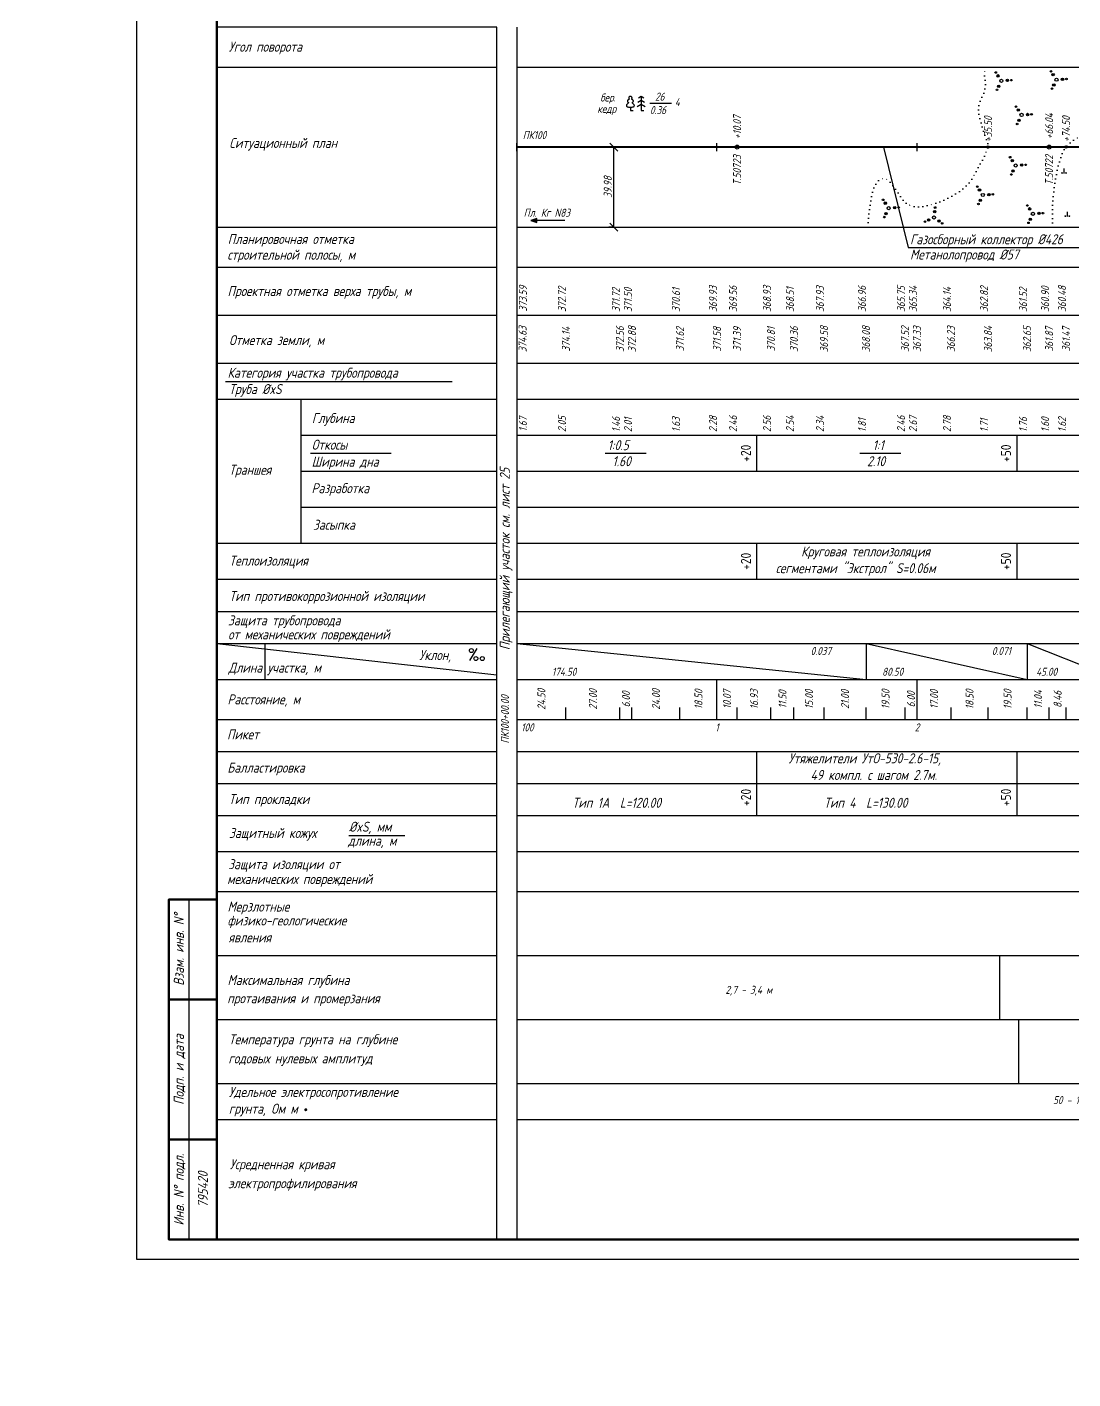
# Model space of a CAD drawing. Extents: x 0 to 1709, y -39 to 624.
# Drawn here: x 0 to 261.4, y 0 to 337.8 of the extents above; entities that cross this region are included whole.
import ezdxf
from ezdxf import colors
from ezdxf.entities.mleader import LeaderData, LeaderLine
from ezdxf.enums import TextEntityAlignment as Align
from ezdxf.math import Vec2, Vec3

# ---------------------------------------------------------------- set-up
doc = ezdxf.new("R2010")
doc.units = 0
doc.linetypes.add('ИИDot', pattern=[1, 0, -1])
doc.layers.add('ИИ_ОФОРМЛЕНИЕ_025', color=7, linetype='Continuous', lineweight=25)
doc.layers.add('ИИ_ПРОФИЛЬ_025', color=7, linetype='Continuous', lineweight=25)
for name, color, linetype in [('Отметки красные', 7, 'Continuous'), ('Подвал', 7, 'Continuous'), ('ТХ-Л', 140, 'Continuous')]:
    doc.layers.add(name, color=color, linetype=linetype)
doc.styles.add('1', font='simplex.shx', dxfattribs={"width": 0.8, "height": 1.5})
doc.styles.add('VNIPISIMPLEXCUR', font='simplex.shx', dxfattribs={"width": 0.8, "oblique": 15})
doc.dimstyles.new('ИИ-1000-м-dm$0', dxfattribs={"dimtxt": 2.5, "dimasz": 2.5, "dimexe": 1.25, "dimexo": 0, "dimgap": 1, "dimtad": 1, "dimtoh": 1, "dimzin": 1, "dimdsep": 46, "dimtxsty": 'VNIPISIMPLEXCUR', "dimblk": 'OBLIQUE', "dimcen": 2.5, "dimaunit": 1, "dimazin": 0, "dimtfac": 1, "dimtmove": 1, "dimatfit": 2, "dimfxl": 1, "dimarcsym": 0})
doc.dimstyles.new('ИИ-1000-м-dm$2', dxfattribs={"dimtxt": 2.5, "dimasz": 2.5, "dimexe": 1.25, "dimexo": 0, "dimgap": 1, "dimtad": 2, "dimtoh": 1, "dimzin": 1, "dimdsep": 46, "dimtxsty": 'VNIPISIMPLEXCUR', "dimcen": 2.5, "dimaunit": 1, "dimazin": 0, "dimtfac": 1, "dimtmove": 1, "dimatfit": 2, "dimfxl": 1, "dimarcsym": 0})

# ---------------------------------------------------------------- blocks, each defined once
blk = doc.blocks.new('ИИ14001')
at = {"color": 0}
blk.add_lwpolyline([(0, 0), (1.79, 3)], dxfattribs=at)
for centre in [(0.35, 2.48), (1.47, 0.48), (3.08, 0.48)]:
    blk.add_circle(centre, 0.5, dxfattribs=at)
blk = doc.blocks.new('ИИ04007')
at = {"color": 0, "linetype": 'Continuous', "lineweight": 25}
blk.add_lwpolyline([(-70, 0), (-70, -303), (0, -303), (0, 0), (-70, 0)], close=True, dxfattribs=at)
for points in [[(-70, -10), (0, -10)], [(-70, -50), (0, -50)], [(-70, -60), (0, -60)], [(-70, -72), (0, -72)], [(-70, -84), (0, -84)], [(-67.81, -88.55), (-11.16, -88.55)], [(-70, -93), (0, -93)], [(-70, -93), (-49, -93)], [(-49, -93), (-49, -102)], [(-49, -93), (-49, -129)], [(-49, -102), (0, -102)], [(-46.58, -106.46), (-26.46, -106.46)], [(-49, -111), (0, -111)], [(-49, -120), (0, -120)], [(-70, -129), (0, -129)], [(-70, -138), (0, -138)], [(-70, -146), (0, -146)], [(-70, -154), (0, -154)], [(-70, -154), (0, -161.88)], [(-70, -163), (0, -163)], [(-70, -173), (0, -173)], [(-70, -181), (0, -181)], [(-70, -189), (0, -189)], [(-70, -197), (0, -197)], [(-36.98, -202.05), (-22.99, -202.05)], [(-70, -206), (0, -206)], [(-70, -216), (0, -216)], [(-70, -232), (0, -232)], [(-70, -248), (0, -248)], [(-70, -264), (0, -264)], [(-70, -273), (0, -273)]]:
    blk.add_lwpolyline(points, dxfattribs=at)
at = {"color": 0, "linetype": 'Continuous', "lineweight": 25, "const_width": 0.365}
blk.add_lwpolyline([(-47.96, -270.54, 1), (-47.59, -270.54, 1)], format="xyb", close=True, dxfattribs=at)
at = {"color": 0, "linetype": 'Continuous', "lineweight": 25}
blk.add_blockref('ИИ14001', (-6.73, -158.27), dxfattribs=at)
at = {"color": 0, "linetype": 'Continuous', "lineweight": 25, "style": 'VNIPISIMPLEXCUR', "oblique": 15, "width": 0.8}
for s, p in [('Угол поворота', (-67.03, -6.16)), ('Ситуационный план', (-66.88, -30.21)), ('Планировочная отметка', (-67.27, -54.2)), ('строительной полосы, м', (-67.37, -58.14)), ('Проектная отметка верха трубы, м', (-67.32, -67.21)), ('Отметка земли, м', (-66.93, -79.48)), ('Категория участка трубопровода', (-67.32, -87.63)), ('Труба %%CxS', (-66.97, -91.71)), ('Глубина', (-46.25, -98.97)), ('Откосы', (-46.27, -105.61)), ('Ширина дна', (-46.32, -109.87)), ('Траншея', (-66.96, -111.89)), ('Разработка', (-46.34, -116.48)), ('Засыпка', (-45.96, -125.63)), ('Теплоизоляция', (-66.89, -134.58)), ('Тип противокоррозионной изоляции', (-66.9, -143.42)), ('Защита трубопровода', (-67.2, -149.5)), ('от механических повреждений', (-67.17, -153.01)), ('Уклон,', (-19.4, -158.19)), ('Длина участка, м', (-67.09, -161.31)), ('Расстояние, м', (-67.34, -169.25)), ('Пикет', (-67.44, -177.99)), ('Балластировка', (-67.38, -186.3)), ('Тип прокладки', (-67.03, -194.17)), ('%%CxS, мм', (-36.96, -201.07)), ('Защитный кожух', (-66.96, -202.63)), ('длина, м', (-37.2, -204.57)), ('Защита изоляции от', (-67.18, -210.43)), ('механических повреждений', (-67.42, -214.14)), ('Мерзлотные', (-67.34, -221.03)), ('физико-геологические', (-67.34, -224.5)), ('явления', (-67.07, -228.74)), ('Максимальная глубина', (-67.33, -239.37)), ('протаивания и промерзания', (-67.4, -243.93)), ('Температура грунта на глубине', (-67.01, -254.18)), ('годовых нулевых амплитуд', (-67.11, -258.96)), ('Удельное электросопротивление', (-67, -267.33)), ('грунта, Ом м', (-67, -271.53)), ('Усредненная кривая', (-66.76, -285.4)), ('электропрофилирования', (-67.16, -290.15))]:
    blk.add_text(s, height=2.5, dxfattribs=at).set_placement(p)
blk = doc.blocks.new('ИИ053952')
at = {"linetype": 'Continuous', "lineweight": 25}
h = blk.add_hatch(color=0, dxfattribs=at)
edge = h.paths.add_edge_path()
edge.add_arc((-1.31, 2.13), 0.2, 0, 360)
h = blk.add_hatch(color=0, dxfattribs=at)
edge = h.paths.add_edge_path()
edge.add_arc((-0.79, 1.28), 0.3, 0, 360)
h = blk.add_hatch(color=0, dxfattribs=at)
edge = h.paths.add_edge_path()
edge.add_arc((1.5, 0.04), 0.3, 0, 360)
h = blk.add_hatch(color=0, dxfattribs=at)
edge = h.paths.add_edge_path()
edge.add_arc((2.5, 0.07), 0.2, 0, 360)
h = blk.add_hatch(color=0, dxfattribs=at)
edge = h.paths.add_edge_path()
edge.add_arc((-1.19, -2.2), 0.2, 0, 360)
h = blk.add_hatch(color=0, dxfattribs=at)
edge = h.paths.add_edge_path()
edge.add_arc((-0.71, -1.32), 0.3, 0, 360)
at = {"color": 0, "linetype": 'Continuous', "lineweight": 25}
for centre, radius in [((-1.31, 2.13), 0.2), ((-0.79, 1.28), 0.3), ((0, 0), 0.4), ((1.5, 0.04), 0.3), ((2.5, 0.07), 0.2), ((-1.19, -2.2), 0.2), ((-0.71, -1.32), 0.3)]:
    blk.add_circle(centre, radius, dxfattribs=at)
blk = doc.blocks.new('ИИ05407')
at = {"linetype": 'Continuous', "lineweight": 25}
h = blk.add_hatch(color=0, dxfattribs=at)
edge = h.paths.add_edge_path()
edge.add_arc((-0.5, 0.1), 0.1, 0, 360)
h = blk.add_hatch(color=0, dxfattribs=at)
edge = h.paths.add_edge_path()
edge.add_arc((0.5, 0.1), 0.1, 0, 360)
at = {"color": 0, "linetype": 'Continuous', "lineweight": 25}
blk.add_lwpolyline([(0, 0), (0, 1.2)], dxfattribs=at)
for centre in [(-0.5, 0.1), (0.5, 0.1)]:
    blk.add_circle(centre, 0.1, dxfattribs=at)
blk = doc.blocks.new('ИИ15008')
at = {"linetype": 'Continuous', "lineweight": 25}
blk.add_hatch(color=0, dxfattribs=at).paths.add_polyline_path([(0, 0), (1.5, -0.5), (1.5, 0.5)])
at = {"color": 0, "linetype": 'Continuous', "lineweight": 25}
blk.add_lwpolyline([(0, 0), (1.5, -0.5), (1.5, 0.5)], close=True, dxfattribs=at)
blk.add_lwpolyline([(8.5, 0), (0, 0)], dxfattribs=at)
blk = doc.blocks.new('ИИ053673А')
at = {"color": 0, "linetype": 'Continuous'}
blk.add_lwpolyline([(-1.35, 0.88), (-1.22, 0.88), (-1.01, 0.88), (-0.87, 0.88), (-0.74, 0.89), (-0.62, 0.91), (-0.53, 0.94), (-0.44, 1), (-0.39, 1.07), (-0.37, 1.15), (-0.36, 1.23), (-0.36, 1.29), (-0.39, 1.38), (-0.42, 1.45), (-0.47, 1.52), (-0.55, 1.61), (-0.63, 1.69), (-0.7, 1.77), (-0.78, 1.84), (-0.81, 1.89), (-0.84, 1.93), (-0.85, 1.97), (-0.85, 1.99), (-0.83, 2.02), (-0.8, 2.05), (-0.74, 2.12), (-0.67, 2.2), (-0.62, 2.29), (-0.6, 2.37), (-0.61, 2.44), (-0.64, 2.52), (-0.68, 2.58), (-0.72, 2.62), (-0.75, 2.65), (-0.8, 2.68), (-0.85, 2.71), (-0.94, 2.76), (-0.99, 2.79), (-1.01, 2.81), (-1.03, 2.83), (-1.03, 2.85), (-1.03, 2.87), (-1.01, 2.89), (-1, 2.93), (-0.98, 2.97), (-0.95, 3.03), (-0.94, 3.1), (-0.94, 3.19), (-0.95, 3.25), (-0.99, 3.32), (-1.03, 3.38), (-1.07, 3.41), (-1.1, 3.44), (-1.17, 3.48), (-1.22, 3.49), (-1.28, 3.5), (-1.35, 3.5), (-1.42, 3.5), (-1.48, 3.49), (-1.53, 3.48), (-1.6, 3.44), (-1.63, 3.41), (-1.67, 3.38), (-1.71, 3.32), (-1.75, 3.25), (-1.76, 3.19), (-1.76, 3.1), (-1.75, 3.03), (-1.72, 2.97), (-1.7, 2.93), (-1.69, 2.89), (-1.67, 2.87), (-1.67, 2.85), (-1.67, 2.83), (-1.69, 2.81), (-1.71, 2.79), (-1.76, 2.76), (-1.85, 2.71), (-1.9, 2.68), (-1.95, 2.65), (-1.98, 2.62), (-2.02, 2.58), (-2.06, 2.52), (-2.09, 2.44), (-2.1, 2.37), (-2.08, 2.29), (-2.03, 2.2), (-1.96, 2.12), (-1.9, 2.05), (-1.87, 2.02), (-1.85, 1.99), (-1.85, 1.97), (-1.86, 1.93), (-1.89, 1.89), (-1.92, 1.84), (-2, 1.77), (-2.07, 1.69), (-2.15, 1.61), (-2.23, 1.52), (-2.28, 1.45), (-2.31, 1.38), (-2.34, 1.29), (-2.34, 1.23), (-2.33, 1.15), (-2.31, 1.07), (-2.26, 1), (-2.17, 0.94), (-2.08, 0.91), (-1.96, 0.89), (-1.83, 0.88), (-1.69, 0.88), (-1.48, 0.88)], close=True, dxfattribs=at)
for points in [[(2.05, 3.1), (1.35, 3.5), (0.65, 3.1)], [(1.35, 3.5), (1.35, 0), (2.05, 0)], [(-1.35, 0.88), (-1.35, 0), (-0.65, 0)], [(2.35, 0.92), (1.35, 1.5), (0.35, 0.92)], [(2.2, 2.01), (1.35, 2.5), (0.5, 2.01)]]:
    blk.add_lwpolyline(points, dxfattribs=at)
at = {"color": 0, "linetype": 'Continuous', "style": 'VNIPISIMPLEXCUR', "oblique": 15, "width": 0.8}
blk.add_attdef('RACE1', text='', height=2, dxfattribs=at).set_placement((-3.25, 2.25), align=Align.RIGHT)
blk.add_attdef('HEIGHT', (3, 2), '', height=2, dxfattribs=at)
blk.add_attdef('RACE2', text='', height=2, dxfattribs=at).set_placement((-3.25, 1.25), align=Align.TOP_RIGHT)
blk.add_attdef('THICKNESS', text='', height=2, dxfattribs=at).set_placement((3, 1.5), align=Align.TOP_LEFT)
blk.add_attdef('DISTANCE', text='', height=2, dxfattribs=at).set_placement((9.5, 1.75), align=Align.MIDDLE_LEFT)
blk = doc.blocks.new('ИИ03А2Х4')
at = {"color": 0, "linetype": 'Continuous', "lineweight": 25}
blk.add_lwpolyline([(0, 0), (0, 594), (1682, 594), (1682, 0)], close=True, dxfattribs=at)
at = {"color": 0, "linetype": 'Continuous', "lineweight": 50}
blk.add_lwpolyline([(20, 5), (20, 589), (1677, 589), (1677, 5)], close=True, dxfattribs=at)
at = {"color": 0, "linetype": 'Continuous', "style": 'VNIPISIMPLEXCUR', "oblique": 15, "width": 0.8, "flags": 8}
blk.add_attdef('FORMAT', text='', height=2.5, dxfattribs=at).set_placement((1677, 1.25), align=Align.RIGHT)
blk = doc.blocks.new('ИИ15002')
at = {"linetype": 'Continuous', "lineweight": 25}
h = blk.add_hatch(color=0, dxfattribs=at)
edge = h.paths.add_edge_path()
edge.add_arc((0, 0), 0.3, 0, 360)
at = {"color": 0, "linetype": 'Continuous', "lineweight": 25}
blk.add_circle((0, 0), 0.3, dxfattribs=at)
at = {"color": 0, "linetype": 'Continuous', "style": 'VNIPISIMPLEXCUR', "oblique": 15, "width": 0.8}
blk.add_attdef('STATIONING', (1, 1.3), '', height=2, rotation=90, dxfattribs=at)
at = {"color": 7, "linetype": 'Continuous', "style": 'VNIPISIMPLEXCUR', "oblique": 15, "width": 0.8}
blk.add_attdef('HEIGHT', text='', height=2, dxfattribs=at).set_placement((0, -1.3), align=Align.TOP_CENTER)
blk = doc.blocks.new('*D28')
at = {"layer": 'Defpoints', "color": 0, "transparency": 16777216}
for p in [(776.65, 327.81), (778.93, 312.4), (122.44, 307.81), (1072.44, 307.81), (775.73, 287.81)]:
    blk.add_point(p, dxfattribs=at)
at = {"layer": 'ИИ_ПРОФИЛЬ_025', "color": 0, "lineweight": -2, "transparency": 16777216}
for p, q in [((780.01, 311.54), (784.53, 316.17)), ((784.53, 316.17), (792.1, 316.17))]:
    blk.add_line(p, q, dxfattribs=at)
blk.add_arc((776.19, 307.81), 5.34, 21.5746, 67.1139, dxfattribs=at)
at = {"layer": 'ИИ_ПРОФИЛЬ_025', "color": 0, "transparency": 16777216}
for points in [[(778.2, 312.41), (778.34, 313.06), (776.31, 313.15)], [(781.48, 309.84), (780.83, 309.71), (781.53, 307.81)]]:
    blk.add_solid(points, dxfattribs=at)
at = {"layer": 'ИИ_ПРОФИЛЬ_025', "color": 0, "transparency": 16777216, "insert": (788.56, 317.86), "char_height": 2, "attachment_point": 5, "style": 'VNIPISIMPLEXCUR'}
blk.add_mtext("88°41'", dxfattribs=at)
blk = doc.blocks.new('_Oblique')
at = {"color": 0, "linetype": 'ByBlock', "lineweight": -2}
blk.add_line((-0.5, -0.5), (0.5, 0.5), dxfattribs=at)
blk = doc.blocks.new('*D30')
at = {"layer": 'Defpoints', "color": 0, "transparency": 16777216}
for p in [(146.64, 307.81), (146.64, 307.81), (146.64, 287.82)]:
    blk.add_point(p, dxfattribs=at)
at = {"layer": 'ИИ_ПРОФИЛЬ_025', "color": 0, "lineweight": -2, "transparency": 16777216}
for p, q in [((146.64, 307.81), (145.39, 307.81)), ((146.64, 287.82), (146.64, 307.81)), ((146.64, 287.82), (145.39, 287.82))]:
    blk.add_line(p, q, dxfattribs=at)
at = {"layer": 'ИИ_ПРОФИЛЬ_025', "color": 0, "lineweight": -2, "transparency": 16777216, "xscale": 2, "yscale": 2, "zscale": 2}
for p, rotation in [((146.64, 307.81), 90), ((146.64, 287.82), 270)]:
    blk.add_blockref('_Oblique', p, dxfattribs=dict(at, rotation=rotation))
at = {"layer": 'ИИ_ПРОФИЛЬ_025', "color": 0, "transparency": 16777216, "insert": (145.14, 297.82), "char_height": 2, "attachment_point": 5, "rotation": 90, "style": 'VNIPISIMPLEXCUR'}
blk.add_mtext('39.98', dxfattribs=at)
blk = doc.blocks.new('ИИ02001')
at = {"color": 0, "linetype": 'Continuous', "lineweight": 50, "flags": 128}
for points in [[(0, 85), (-12, 85), (-12, 0), (0, 0)], [(-12, 60), (0, 60)], [(-12, 25), (0, 25)]]:
    blk.add_lwpolyline(points, dxfattribs=at)
at = {"color": 0, "linetype": 'Continuous', "lineweight": 25, "flags": 128}
blk.add_lwpolyline([(-7, 85), (-7, 0)], dxfattribs=at)
at = {"color": 0, "lineweight": 25, "style": 'VNIPISIMPLEXCUR', "oblique": 15, "width": 0.8}
for s, p in [('Взам. инв. N%%D', (-8.25, 72.5)), ('Подп. и дата', (-8.25, 42.5)), ('Инв. N%%d подл.', (-8.25, 12.5))]:
    blk.add_text(s, height=2.5, rotation=90, dxfattribs=at).set_placement(p, align=Align.CENTER)
at = {"color": 0, "lineweight": 25, "style": 'VNIPISIMPLEXCUR', "oblique": 15, "width": 0.8, "flags": 8}
for tag, p in [('А22', (-2.25, 72.5)), ('А20', (-2.25, 12.5))]:
    blk.add_attdef(tag, text='', height=2.5, rotation=90, dxfattribs=at).set_placement(p, align=Align.CENTER)

msp = doc.modelspace()

# ---------------------------------------------------------------- linework, layer by layer
at = {"layer": 'ИИ_ПРОФИЛЬ_025', "flags": 128}
for points in [[(122.4412, 337.81), (122.4412, 34.81)], [(122.4412, 327.81), (1122.4412, 327.81)], [(155.6758, 318.7649), (161.0824, 318.7649)], [(122.4412, 306.81), (122.4412, 308.81)], [(122.4412, 307.81), (272.4412, 307.81)], [(172.4412, 306.81), (172.4412, 308.81)], [(222.4412, 306.81), (222.4412, 308.81)], [(122.4412, 287.821), (1122.4412, 287.821)], [(122.4412, 287.81), (1122.4412, 287.81)], [(122.4412, 277.81), (657.4412, 277.81)], [(122.4412, 265.81), (657.4412, 265.81)], [(122.4412, 253.81), (657.4412, 253.81)], [(122.4412, 244.81), (657.4412, 244.81)], [(122.4412, 235.81), (657.4412, 235.81)], [(122.4412, 226.81), (654.2412, 226.81)], [(122.4412, 217.81), (657.4412, 217.81)], [(122.4412, 208.81), (657.4412, 208.81)], [(122.4412, 199.81), (657.4412, 199.81)], [(122.4412, 191.81), (657.4412, 191.81)], [(122.4412, 183.81), (657.4412, 183.81)], [(122.4412, 174.81), (1122.4412, 174.81)], [(172.4412, 164.81), (172.4412, 174.81)], [(222.4412, 164.81), (222.4412, 174.81)], [(134.6912, 164.81), (134.6912, 167.81)], [(148.1912, 164.81), (148.1912, 167.81)], [(151.1912, 164.81), (151.1912, 167.81)], [(163.1912, 164.81), (163.1912, 167.81)], [(177.4762, 164.81), (177.4762, 167.81)], [(185.9412, 164.81), (185.9412, 167.81)], [(191.6912, 164.81), (191.6912, 167.81)], [(199.1912, 164.81), (199.1912, 167.81)], [(209.6912, 164.81), (209.6912, 167.81)], [(219.4412, 164.81), (219.4412, 167.81)], [(230.9412, 164.81), (230.9412, 167.81)], [(240.1912, 164.81), (240.1912, 167.81)], [(249.9412, 164.81), (249.9412, 167.81)], [(255.4612, 164.81), (255.4612, 167.81)], [(259.6912, 164.81), (259.6912, 167.81)], [(122.4412, 164.81), (1122.4412, 164.81)], [(122.4412, 156.81), (657.4412, 156.81)], [(122.4412, 148.81), (657.4412, 148.81)], [(122.4412, 140.81), (654.2412, 140.81)], [(122.4412, 131.81), (657.4412, 131.81)], [(122.4412, 121.81), (657.4412, 121.81)], [(122.4412, 105.81), (657.4412, 105.81)], [(243.0713, 105.81), (243.0713, 89.81)], [(122.4412, 89.81), (657.4412, 89.81)], [(247.8345, 89.81), (247.8345, 73.81)], [(122.4412, 73.81), (657.4412, 73.81)], [(122.4412, 64.81), (1122.4412, 64.81)], [(122.4412, 34.81), (1122.4412, 34.81)]]:
    msp.add_lwpolyline(points, dxfattribs=at)
at = {"layer": 'ИИ_ПРОФИЛЬ_025', "linetype": 'ИИDot', "flags": 128}
for points in [[(239.4652, 327.81), (239.3856, 327.2935), (239.3216, 326.6662), (239.2953, 326.072), (239.3067, 325.5107), (239.3559, 324.9825), (239.5226, 324.0018), (239.5507, 323.503), (239.527, 322.9908), (239.4514, 322.4652), (239.3241, 321.9262), (239.145, 321.3738), (238.914, 320.8081), (238.3517, 319.644), (238.1301, 319.0612), (237.9664, 318.4803), (237.8608, 317.9014), (237.8131, 317.3245), (237.8235, 316.7496), (237.8918, 316.1767), (238.46, 313.7806), (238.9215, 312.218), (239.5463, 310.3211), (240.0716, 308.8926), (240.2218, 307.84), (239.6447, 306.5209), (239.3241, 305.7305), (239.0561, 305.0132), (238.7075, 304.3902), (238.2594, 303.7065), (237.4373, 302.1798), (236.6717, 300.6957), (236.2175, 299.9222), (235.6866, 299.1809), (235.0792, 298.4718), (234.3952, 297.7949), (233.6346, 297.1502), (232.7974, 296.5377), (231.8836, 295.9575), (230.8933, 295.4094), (229.8773, 294.9054), (228.8866, 294.4571), (227.9213, 294.0647), (226.9813, 293.7281), (226.0666, 293.4472), (225.1773, 293.2222), (224.3133, 293.053), (223.4746, 292.9396), (222.6769, 292.8961), (221.9356, 292.9368), (221.2509, 293.0616), (220.6227, 293.2705), (220.051, 293.5635), (219.5358, 293.9407), (219.0772, 294.4019), (218.675, 294.9473), (217.5729, 296.6078), (216.51, 298.0647), (215.8231, 298.9227), (215.4832, 299.2889), (215.1415, 299.5747), (214.7981, 299.7799), (214.4531, 299.9048), (214.1063, 299.9492), (213.7578, 299.9131), (213.4077, 299.7966), (213.0558, 299.5996), (212.7142, 299.3179), (212.3948, 298.9471), (212.0977, 298.4874), (211.8229, 297.9387), (211.5703, 297.3009), (211.34, 296.5742), (211.1319, 295.7584), (210.7804, 293.9058), (210.5021, 292.0186), (210.2949, 290.1428), (210.1588, 288.2783), (210.1439, 287.81)], [(256.3169, 287.81), (256.2883, 288.6566), (256.2583, 291.8342), (256.2964, 292.9919), (256.3688, 294.1904), (256.4753, 295.4296), (256.791, 298.0304), (257.2435, 300.7943), (257.5139, 302.1545), (257.804, 303.3893), (258.114, 304.499), (258.4437, 305.4834), (258.7932, 306.3425), (259.1626, 307.0764), (259.5517, 307.6851), (259.9606, 308.1685), (260.7732, 308.9276), (261.536, 309.5218), (262.2489, 309.9512), (262.5866, 310.104), (263.2379, 310.2967), (263.9328, 310.3995), (264.6844, 310.4229), (265.4928, 310.3671), (266.3507, 310.272), (266.7825, 310.2951), (267.2138, 310.3785), (267.6446, 310.5224), (268.0749, 310.7267), (268.5047, 310.9914), (268.9339, 311.3165), (269.7771, 312.1057), (271.677, 314.0283), (272.1162, 314.4923), (272.6506, 314.9571), (273.686, 315.6815), (275.765, 316.9091), (276.7385, 317.5642), (277.4648, 318.1345), (277.8944, 318.377), (278.1025, 318.4462), (278.3063, 318.4807), (278.5057, 318.4805), (278.7006, 318.4456), (279.0726, 318.279), (279.3938, 318.0234), (279.6596, 317.6859), (279.87, 317.2667), (280.0161, 316.7619), (280.046, 316.4694), (280.0443, 316.1488), (279.9457, 315.4237), (279.7202, 314.5865), (279.4054, 313.6584), (279.2937, 313.2053), (279.2251, 312.7666), (279.1994, 312.3422), (279.2168, 311.9322), (279.2771, 311.5365), (279.3804, 311.1552), (279.5267, 310.7883), (279.7329, 310.4323), (280.0161, 310.0839), (280.3762, 309.7431), (280.8133, 309.4099), (281.3272, 309.0843), (281.9181, 308.7663), (282.5859, 308.4559), (284.7207, 307.587), (285.7582, 307.0852), (286.1447, 306.8584), (286.443, 306.6476), (286.6532, 306.4528), (286.7753, 306.2741), (287.0084, 305.5528), (287.2399, 304.4132), (287.4839, 302.8937), (287.6028, 302.3968), (287.7499, 301.9304), (287.9253, 301.4945), (288.1289, 301.089), (288.3608, 300.714), (288.6209, 300.3695), (288.9092, 300.0554), (289.5436, 299.4806), (290.2369, 298.9515), (290.9892, 298.468), (291.8003, 298.0302), (292.6722, 297.6616), (293.6069, 297.3854), (294.6042, 297.2019), (295.6642, 297.1109), (300.1629, 296.9734), (300.744, 296.9803), (301.3294, 297.0251), (301.9191, 297.1078), (302.513, 297.2283), (303.1112, 297.3866), (303.7137, 297.5829), (304.3204, 297.817), (305.5291, 298.3836), (306.6319, 298.9955), (307.6113, 299.6376), (308.4671, 300.3099), (309.2115, 301.0234), (309.9161, 301.8451), (310.5929, 302.7861), (311.242, 303.8462), (311.5561, 304.4211), (311.9754, 305.0001), (312.6121, 305.558), (313.4661, 306.0945), (314.5375, 306.6097), (315.8262, 307.1037), (317.2837, 307.4166), (318.705, 307.8257), (320.9963, 308.458), (322.9602, 308.8421), (324.7533, 309.1553), (326.3754, 309.3978), (327.8266, 309.5694), (329.107, 309.6702), (330.2164, 309.7001), (331.1549, 309.6592), (331.9225, 309.5475), (333.9403, 309.0516), (335.9006, 308.4467), (337.9787, 308.0435), (339.6953, 307.9709), (340.951, 308.0087), (342.1157, 308.1915), (344.6959, 308.9634), (344.6959, 308.9634), (350.9582, 311.4755), (351.764, 311.7799), (352.5585, 312.0271), (353.3418, 312.2171), (354.1139, 312.3499), (354.8747, 312.4254), (355.6242, 312.4438), (356.3625, 312.4049), (357.0896, 312.3087), (358.4847, 312.0206), (359.7843, 311.6551), (360.9886, 311.2122), (362.0975, 310.6919), (362.6292, 310.4295), (363.1632, 310.2014), (363.6995, 310.0077), (364.2382, 309.8482), (364.7791, 309.723), (365.3224, 309.6321), (365.8679, 309.5755), (367.4522, 309.5083), (368.3654, 309.3941), (369.1555, 309.2107), (370.7757, 308.8968), (371.6467, 308.4527), (371.9758, 308.2467), (372.4412, 307.8221), (372.6797, 307.0625), (372.6797, 306.0176), (372.4946, 304.7976), (372.4638, 304.5091), (372.386, 304.2473), (371.7433, 303.1489), (371.3762, 302.3323), (371.2561, 301.9023), (371.1727, 301.1325), (371.2055, 300.2128), (371.3846, 299.0829), (371.7404, 297.6824), (372.2416, 296.0434), (372.3644, 295.523), (372.4444, 295.0371), (372.4814, 294.5856), (372.4755, 294.1685), (372.4267, 293.786), (372.3349, 293.4378), (371.5788, 291.8044), (371.3591, 291.1685), (371.3277, 290.9798), (371.3417, 290.7988), (371.4012, 290.6255), (371.506, 290.4598), (371.6562, 290.3017), (371.8519, 290.1513), (372.3794, 289.8735), (374.5277, 289.0466), (378.0391, 287.81)]]:
    msp.add_lwpolyline(points, dxfattribs=at)
at = {"layer": 'ИИ_ПРОФИЛЬ_025'}
for centre in [(177.4762, 307.81), (255.4612, 307.81)]:
    msp.add_circle(centre, 0.5, dxfattribs=at)
at = {"layer": 'Подвал'}
for p, q in [((59.4412, 183.81), (59.4412, 174.81)), ((122.4412, 183.81), (122.4412, 174.81)), ((122.4412, 183.81), (122.4412, 174.81)), ((122.4412, 183.81), (209.6912, 174.81)), ((209.6912, 183.81), (209.6912, 174.81)), ((209.6912, 183.81), (209.6912, 174.81)), ((209.6912, 183.81), (249.9412, 174.81)), ((249.9412, 183.81), (249.9412, 174.81)), ((249.9412, 183.81), (249.9412, 174.81)), ((249.9412, 183.81), (272.4412, 174.81))]:
    msp.add_line(p, q, dxfattribs=at)
at = {"layer": 'ТХ-Л', "const_width": 0.5}
msp.add_lwpolyline([(122.4412, 307.81), (272.4412, 307.81)], dxfattribs=at)
at = {"layer": 'ТХ-Л', "flags": 128}
msp.add_lwpolyline([(214.0981, 307.81), (220.2219, 282.7484), (267.3109, 282.7484)], dxfattribs=at)
at = {"layer": 'ТХ-Л', "ltscale": 100}
for points in [[(182.4412, 226.81), (182.4412, 235.81)], [(247.4412, 226.81), (247.4412, 235.81)], [(182.4412, 199.81), (182.4412, 208.81)], [(247.4412, 199.81), (247.4412, 208.81)], [(182.4412, 140.81), (182.4412, 156.81)], [(247.4412, 140.81), (247.4412, 156.81)]]:
    msp.add_lwpolyline(points, dxfattribs=at)
at = {"layer": 'ТХ-Л'}
for points in [[(144.5202, 231.3089), (154.7769, 231.3089)], [(208.1769, 231.3089), (218.4336, 231.3089)]]:
    msp.add_lwpolyline(points, dxfattribs=at)

# ---------------------------------------------------------------- block references
at = {"layer": 'ИИ_ОФОРМЛЕНИЕ_025'}
msp.add_blockref('ИИ03А2Х4', (27.4412, 29.81), dxfattribs=at)
ref = msp.add_blockref('ИИ02001', (47.4412, 34.81), dxfattribs=at)
ref.add_attrib('А20', '795420', dxfattribs={"layer": '0', "lineweight": 25, "height": 2.5, "rotation": 90, "style": 'VNIPISIMPLEXCUR', "oblique": 15, "width": 0.8, "flags": 8}).set_placement((45.1912, 47.31), align=Align.CENTER)
at = {"layer": 'ИИ_ПРОФИЛЬ_025'}
for name, p in [('ИИ04007', (117.4412, 337.81)), ('ИИ15008', (125.9565, 289.4746))]:
    msp.add_blockref(name, p, dxfattribs=at)
for name, p, rotation in [('ИИ053952', (243.5171, 324.3666), 242.2202038140823), ('ИИ053952', (257.2978, 324.6595), 242.2202038140823), ('ИИ053952', (248.5711, 315.848), 242.2202038140823), ('ИИ053952', (247.095, 303.2049), 242.2202038140823), ('ИИ05407', (259.1849, 301.2354), 359.9999260363045), ('ИИ053952', (238.8941, 295.8483), 242.2202038140823), ('ИИ053952', (215.3542, 292.5548), 242.2202038140823), ('ИИ053952', (226.6994, 290.2169), 202.4277329471674), ('ИИ053952', (251.3991, 291.1343), 242.2202038140823), ('ИИ05407', (260.0154, 290.4438), 359.9999260363045)]:
    msp.add_blockref(name, p, dxfattribs=dict(at, rotation=rotation))
ref = msp.add_blockref('ИИ053673А', (152.1468, 316.9496), dxfattribs=dict(at, rotation=359.9999260363045))
ref.add_attrib('RACE1', 'бер.', dxfattribs={"layer": '0', "color": 0, "linetype": 'Continuous', "height": 2, "rotation": 359.999926, "style": 'VNIPISIMPLEXCUR', "oblique": 15, "width": 0.8}).set_placement((147.1042, 319.1902), align=Align.RIGHT)
ref.add_attrib('RACE2', 'кедр', dxfattribs={"layer": '0', "color": 0, "linetype": 'Continuous', "height": 2, "rotation": 359.999926, "style": 'VNIPISIMPLEXCUR', "oblique": 15, "width": 0.8}).set_placement((147.2514, 318.3653), align=Align.TOP_RIGHT)
ref.add_attrib('HEIGHT', '26', (156.9698, 319.4155), dxfattribs={"layer": '0', "color": 0, "linetype": 'Continuous', "height": 2, "rotation": 359.999926, "style": 'VNIPISIMPLEXCUR', "oblique": 15, "width": 0.8})
ref.add_attrib('THICKNESS', '0.36', dxfattribs={"layer": '0', "color": 0, "linetype": 'Continuous', "height": 2, "rotation": 359.999926, "style": 'VNIPISIMPLEXCUR', "oblique": 15, "width": 0.8}).set_placement((155.6958, 318.0569), align=Align.TOP_LEFT)
ref.add_attrib('DISTANCE', '4', dxfattribs={"layer": '0', "color": 0, "linetype": 'Continuous', "height": 2, "rotation": 359.999926, "style": 'VNIPISIMPLEXCUR', "oblique": 15, "width": 0.8}).set_placement((161.9082, 319.0651), align=Align.MIDDLE_LEFT)
for p, values in [((240.1912, 307.81), {'STATIONING': '+35.50'}), ((259.6912, 307.81), {'STATIONING': '+74.50'})]:
    msp.add_blockref('ИИ15002', p, dxfattribs=at).add_auto_attribs(values)

# ---------------------------------------------------------------- texts
at = {"layer": 'ИИ_ПРОФИЛЬ_025', "style": 'VNIPISIMPLEXCUR', "oblique": 15, "width": 0.8}
for s, p in [('+10.07', (177.4762, 309.81)), ('+66.04', (255.4612, 309.81))]:
    msp.add_text(s, height=2, rotation=90, dxfattribs=at).set_placement(p, align=Align.MIDDLE_LEFT)
for s, p in [('ПК100', (126.8304, 309.81)), ('100', (125.0461, 161.81)), ('1', (172.4412, 161.81)), ('2', (222.4412, 161.81))]:
    msp.add_text(s, height=2, dxfattribs=at).set_placement(p, align=Align.CENTER)
for s, p in [('Т.50723', (177.4762, 305.81)), ('Т.50722', (255.4612, 305.81))]:
    msp.add_text(s, height=2, rotation=90, dxfattribs=at).set_placement(p, align=Align.MIDDLE_RIGHT)
msp.add_text('Пл. Кг N83', height=2, dxfattribs=at).set_placement((124.1279, 290.4132))
for s, rotation, p in [('374.63', 90, (124.859, 259.81)), ('374.14', 90, (135.6912, 259.81)), ('372.56', 90, (149.1912, 259.81)), ('372.88', 90, (152.1912, 259.81)), ('371.62', 90, (164.1912, 259.81)), ('371.58', 90, (173.4412, 259.81)), ('371.39', 90, (178.4762, 259.81)), ('370.81', 90, (186.9412, 259.81)), ('370.36', 90, (192.6912, 259.81)), ('369.58', 90, (200.1912, 259.81)), ('368.08', 90, (210.6912, 259.81)), ('367.52', 90, (220.4412, 259.81)), ('367.33', 90, (223.4412, 259.81)), ('366.23', 90, (231.9412, 259.81)), ('363.84', 90, (241.1912, 259.81)), ('362.65', 90, (250.9412, 259.81)), ('361.87', 90, (256.4612, 259.81)), ('361.47', 90, (260.6912, 259.81)), ('ПК100+00.00', 90.0052, (120.4412, 164.8103))]:
    msp.add_text(s, height=2, rotation=rotation, dxfattribs=at).set_placement(p, align=Align.CENTER)
for s, p in [('24.50', (128.5662, 169.81)), ('27.00', (141.4412, 169.81)), ('24.00', (157.1912, 169.81)), ('18.50', (167.8162, 169.81)), ('10.07', (174.9587, 169.81)), ('16.93', (181.7087, 169.81)), ('11.50', (188.8162, 169.81)), ('15.00', (195.4412, 169.81)), ('21.00', (204.4412, 169.81)), ('19.50', (214.5662, 169.81)), ('17.00', (226.6912, 169.81)), ('18.50', (235.5662, 169.81)), ('19.50', (245.0662, 169.81)), ('6.00', (149.6912, 169.81)), ('6.00', (220.9412, 169.81)), ('11.04', (252.7012, 169.81)), ('8.46', (257.5762, 169.81))]:
    msp.add_text(s, height=2, rotation=90, dxfattribs=at).set_placement(p, align=Align.MIDDLE_CENTER)
for s, p in [('2,7 - 3,4 м', (180.3867, 98.2289)), ('50 - 100', (260.8103, 70.6865))]:
    msp.add_text(s, height=2, dxfattribs=at).set_placement(p, align=Align.TOP_CENTER)
at = {"layer": 'Отметки красные', "ltscale": 100, "char_height": 2, "rotation": 89.999982, "style": 'VNIPISIMPLEXCUR'}
for s, insert, attachment_point in [('\\W0.800;\\W0.8;\\Q15.0;373.59', (122.9306, 266.7323), 1), ('\\W0.800;\\W0.8;\\Q15.0;372.72', (134.6912, 266.61), 7), ('\\W0.800;\\W0.8;\\Q15.0;371.72', (148.1912, 266.61), 7), ('\\W0.800;\\W0.8;\\Q15.0;371.50', (151.1912, 266.61), 7), ('\\W0.800;\\W0.8;\\Q15.0;370.61', (163.1912, 266.61), 7), ('\\W0.800;\\W0.8;\\Q15.0;369.93', (172.4412, 266.61), 7), ('\\W0.800;\\W0.8;\\Q15.0;369.56', (177.4762, 266.61), 7), ('\\W0.800;\\W0.8;\\Q15.0;368.93', (185.9412, 266.61), 7), ('\\W0.800;\\W0.8;\\Q15.0;368.51', (191.6912, 266.61), 7), ('\\W0.800;\\W0.8;\\Q15.0;367.93', (199.1912, 266.61), 7), ('\\W0.800;\\W0.8;\\Q15.0;366.96', (209.6912, 266.61), 7), ('\\W0.800;\\W0.8;\\Q15.0;365.75', (219.4412, 266.61), 7), ('\\W0.800;\\W0.8;\\Q15.0;365.34', (222.4412, 266.61), 7), ('\\W0.800;\\W0.8;\\Q15.0;364.14', (230.9412, 266.61), 7), ('\\W0.800;\\W0.8;\\Q15.0;362.82', (240.1912, 266.61), 7), ('\\W0.800;\\W0.8;\\Q15.0;361.52', (249.9412, 266.61), 7), ('\\W0.800;\\W0.8;\\Q15.0;360.90', (255.4612, 266.61), 7), ('\\W0.800;\\W0.8;\\Q15.0;360.48', (259.6912, 266.61), 7)]:
    msp.add_mtext(s, dxfattribs=dict(at, insert=insert, attachment_point=attachment_point))
at = {"layer": 'Подвал', "ltscale": 100, "char_height": 2, "rotation": 89.999982, "style": 'VNIPISIMPLEXCUR'}
for s, insert, attachment_point in [('\\W0.800;\\W0.8;\\Q15.0;1.67', (122.9306, 236.7323), 1), ('\\W0.800;\\W0.8;\\Q15.0;2.05', (134.6912, 236.61), 7), ('\\W0.800;\\W0.8;\\Q15.0;1.46', (148.1912, 236.61), 7), ('\\W0.800;\\W0.8;\\Q15.0;2.01', (151.1912, 236.61), 7), ('\\W0.800;\\W0.8;\\Q15.0;1.63', (163.1912, 236.61), 7), ('\\W0.800;\\W0.8;\\Q15.0;2.28', (172.4412, 236.61), 7), ('\\W0.800;\\W0.8;\\Q15.0;2.46', (177.4762, 236.61), 7), ('\\W0.800;\\W0.8;\\Q15.0;2.56', (185.9412, 236.61), 7), ('\\W0.800;\\W0.8;\\Q15.0;2.54', (191.6912, 236.61), 7), ('\\W0.800;\\W0.8;\\Q15.0;2.34', (199.1912, 236.61), 7), ('\\W0.800;\\W0.8;\\Q15.0;1.81', (209.6912, 236.61), 7), ('\\W0.800;\\W0.8;\\Q15.0;2.46', (219.4412, 236.61), 7), ('\\W0.800;\\W0.8;\\Q15.0;2.67', (222.4412, 236.61), 7), ('\\W0.800;\\W0.8;\\Q15.0;2.78', (230.9412, 236.61), 7), ('\\W0.800;\\W0.8;\\Q15.0;1.71', (240.1912, 236.61), 7), ('\\W0.800;\\W0.8;\\Q15.0;1.76', (249.9412, 236.61), 7), ('\\W0.800;\\W0.8;\\Q15.0;1.60', (255.4612, 236.61), 7), ('\\W0.800;\\W0.8;\\Q15.0;1.62', (259.6912, 236.61), 7)]:
    msp.add_mtext(s, dxfattribs=dict(at, insert=insert, attachment_point=attachment_point))
at = {"layer": 'Подвал', "ltscale": 100, "char_height": 2, "style": 'VNIPISIMPLEXCUR'}
for s, insert, attachment_point in [('\\W0.800;\\W0.8;\\Q15.0;0.037', (200.9662, 182.91), 3), ('\\W0.800;\\W0.8;\\Q15.0;0.071', (245.9162, 182.91), 3), ('\\W0.800;\\W0.8;\\Q15.0;174.50', (131.1662, 175.71), 7), ('\\W0.800;\\W0.8;\\Q15.0;80.50', (213.7162, 175.71), 7), ('\\W0.800;\\W0.8;\\Q15.0;45.00', (252.1912, 175.71), 7)]:
    msp.add_mtext(s, dxfattribs=dict(at, insert=insert, attachment_point=attachment_point))
at = {"layer": 'ТХ-Л', "style": 'VNIPISIMPLEXCUR', "oblique": 15, "width": 0.8}
for s, p in [('Газосборный коллектор %%C426', (220.6998, 283.5314)), ('Метанолопровод %%C57', (220.6998, 279.7203)), ('1:0.5', (145.1105, 232.0766)), ('1:1', (211.3479, 232.0766)), ('1.60', (146.3002, 228.0715)), ('2.10', (209.957, 228.0715)), ('Тип 1А  L=120.00', (136.3021, 142.7251)), ('Тип 4  L=130.00', (199.1993, 142.7251))]:
    msp.add_text(s, height=2.5, dxfattribs=at).set_placement(p)
at = {"layer": 'ТХ-Л', "style": '1', "oblique": 15, "width": 0.8}
msp.add_text('Прилегающий участок см. лист 25', height=2.5, rotation=89.999982, dxfattribs=at).set_placement((120.6543, 204.8861), align=Align.CENTER)
at = {"layer": 'ТХ-Л', "char_height": 2.5, "attachment_point": 8, "rotation": 89.672002, "style": 'VNIPISIMPLEXCUR'}
for s, insert in [('{\\Q0;+20}', (180.9069, 231.31)), ('{\\Q0;+50}', (245.9069, 231.31)), ('{\\Q0;+20}', (180.9069, 204.31)), ('{\\Q0;+50}', (245.9069, 204.31)), ('{\\Q0;+20}', (180.9069, 145.31)), ('{\\Q0;+50}', (245.9069, 145.31))]:
    msp.add_mtext(s, dxfattribs=dict(at, insert=insert))
at = {"layer": 'ТХ-Л', "insert": (186.3993, 208.0123), "char_height": 2.5, "width": 52.591714, "attachment_point": 1, "style": 'VNIPISIMPLEXCUR'}
msp.add_mtext('\\pi7.0726;Круговая теплоизоляция \\P\\pi0.73946;сегментами "Экстрол" S=0.06м', dxfattribs=at)
at = {"layer": 'ТХ-Л', "insert": (165.5445, 156.3388), "char_height": 2.5, "attachment_point": 1, "style": 'VNIPISIMPLEXCUR'}
msp.add_mtext_dynamic_manual_height_columns('\\pi24.794;Утяжелители УтО-530-2.6-15, \\P\\pi30.286;49 компл. с шагом 2.7м.', width=100, gutter_width=12.5, heights=[0], dxfattribs=at)

# ---------------------------------------------------------------- dimensions: what is measured, and where the dimension line sits
at = {"layer": 'ИИ_ПРОФИЛЬ_025'}
dim = msp.add_angular_dim_2l(base=(778.9298, 312.3958), line1=((122.4412, 307.81), (1072.4412, 307.81)), line2=((775.7301, 287.81), (776.6459, 327.81)), dimstyle='ИИ-1000-м-dm$2', override={"dimtxt": 2, "dimasz": 2, "dimgap": 0.5}, dxfattribs=at)
dim.commit()
dim.dimension.update_dxf_attribs({"geometry": '*D28', "text_midpoint": (788.5648, 317.857), "dimtype": 162})
dim = msp.add_aligned_dim(p1=(146.6369, 287.821), p2=(146.6369, 307.81), distance=0, dimstyle='ИИ-1000-м-dm$0', override={"dimtxt": 2, "dimasz": 2, "dimgap": 0.5, "dimtoh": 0, "dimlfac": 2}, dxfattribs=at)
dim.commit()
dim.dimension.update_dxf_attribs({"geometry": '*D30', "text_midpoint": (145.1369, 297.8155)})

# ---------------------------------------------------------------- leaders
at = {"layer": 'ТХ-Л', "linetype": 'Continuous', "ltscale": 100}
ml = msp.add_multileader_mtext('Standard', dxfattribs=at)
ml.set_content('1\\P', color=256, style='VNIPISIMPLEXCUR')
ml.set_leader_properties()
ml.build(insert=Vec2(0, 0))
ml.multileader.update_dxf_attribs({"leader_type": 0, "has_dogleg": 0, "text_left_attachment_type": 0, "text_right_attachment_type": 0, "dogleg_length": 0.36})
ctx = ml.context
ctx.base_point, ctx.char_height, ctx.plane_origin = Vec3(1485.4373, 603.5324), 3.5, Vec3(-2.9564, -5.4174)
ctx.left_attachment, ctx.right_attachment = 0, 0
notes = []
notes.append((ctx, [(0, (0, 0, 0), (0, 0), (1, 0), 1, [])]))
ctx.mtext.insert, ctx.mtext.flow_direction = Vec3(1487.4373, 603.5324), 5
for ctx, leaders in notes:
    for number, flags, end, landing, length, lines in leaders:
        leader = LeaderData()
        leader.index, (leader.has_last_leader_line, leader.has_dogleg_vector, leader.attachment_direction) = number, flags
        leader.last_leader_point, leader.dogleg_vector, leader.dogleg_length = Vec3(end), Vec3(landing), length
        for number, points, colour, breaks in lines:
            line = LeaderLine()
            line.index, line.vertices, line.color, line.breaks = number, Vec3.list(points), colors.encode_raw_color(colour), breaks
            leader.lines.append(line)
        ctx.leaders.append(leader)

doc.saveas('drawing.dxf')
